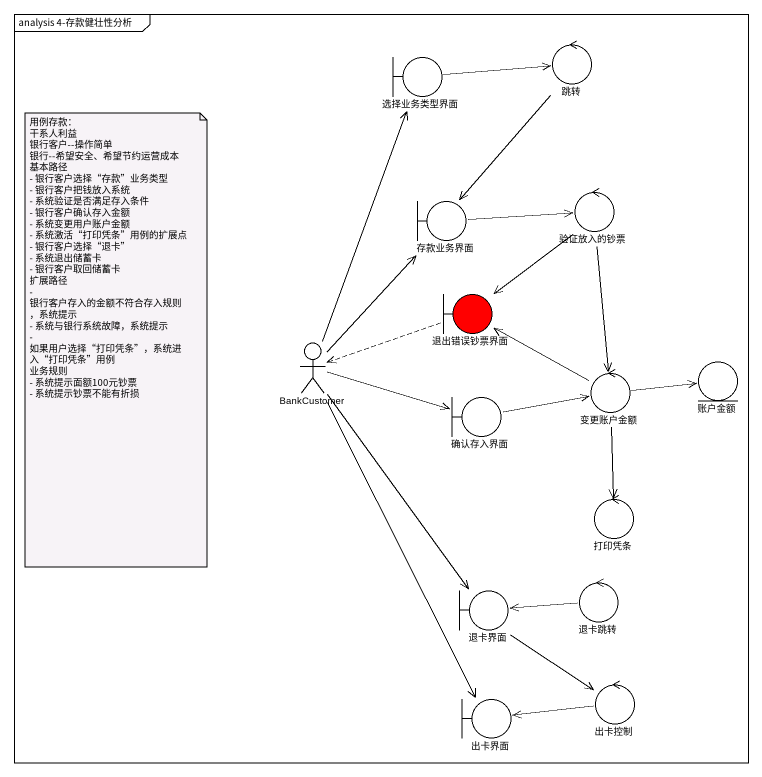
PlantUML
@startuml
mainframe analysis 4-存款健壮性分析
boundary 选择业务类型界面
control 跳转
control 验证放入的钞票
boundary 存款业务界面
boundary 退出错误钞票界面 #FF0000
actor BankCustomer
boundary 确认存入界面
control 变更账户金额
entity 账户金额
control 打印凭条
boundary 退卡界面
control 退卡跳转
boundary 出卡界面
control 出卡控制
选择业务类型界面 -right-> 跳转
跳转 --> 存款业务界面
验证放入的钞票 --> 退出错误钞票界面
验证放入的钞票 --> 变更账户金额
存款业务界面 -right-> 验证放入的钞票
退出错误钞票界面 .left.> BankCustomer
BankCustomer -up-> 选择业务类型界面
BankCustomer -up-> 存款业务界面
BankCustomer -right-> 确认存入界面
BankCustomer --> 退卡界面
BankCustomer --> 出卡界面
确认存入界面 -right-> 变更账户金额
变更账户金额 -left-> 退出错误钞票界面
变更账户金额 -right-> 账户金额
变更账户金额 --> 打印凭条
退卡界面 --> 出卡控制
退卡跳转 -left-> 退卡界面
出卡控制 -left-> 出卡界面
note as N1
  用例存款：
  干系人利益
  银行客户--操作简单
  银行--希望安全、希望节约运营成本
  基本路径
  - 银行客户选择“存款”业务类型
  - 银行客户把钱放入系统
  - 系统验证是否满足存入条件
  - 银行客户确认存入金额
  - 系统变更用户账户金额
  - 系统激活“打印凭条”用例的扩展点
  - 银行客户选择“退卡”
  - 系统退出储蓄卡
  - 银行客户取回储蓄卡
  扩展路径
  - 银行客户存入的金额不符合存入规则，系统提示
  - 系统与银行系统故障，系统提示
  - 如果用户选择“打印凭条”，系统进入“打印凭条”用例
  业务规则
  - 系统提示面额100元钞票
  - 系统提示钞票不能有折损
end note
@enduml
